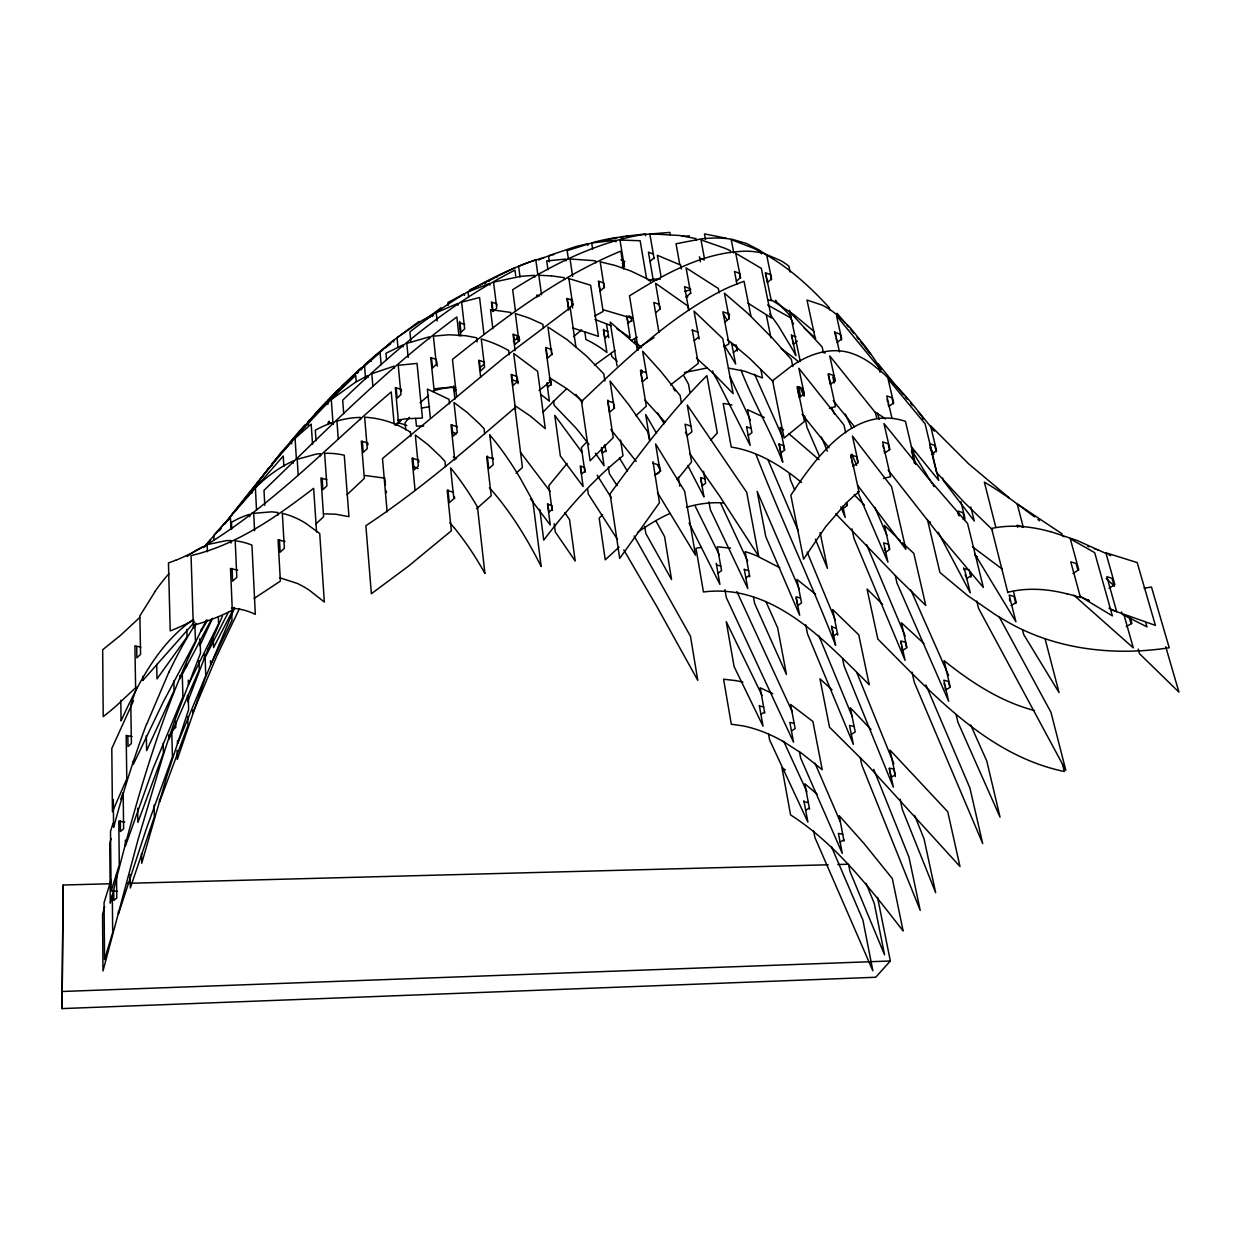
<?xml version="1.0" encoding="UTF-8"?>
<svg xmlns="http://www.w3.org/2000/svg" width="1241" height="1241" viewBox="0 0 1241 1241"><rect width="100%" height="100%" fill="white"/><g stroke="black" fill="none" stroke-linecap="round" stroke-linejoin="round"><path stroke-width="1.5" d="M877.542 897.352L890.34 960.984L875.712 977.256L62.05 1008.592L63.136 885.019L111.55 883.732M62.05 1008.592L63.136 885.019M111.007 838.559L109.735 843.725L110.294 903.138C134.385 806.448 160.911 709.076 206.456 619.957M110.139 885.826L110.821 883.22M104.632 906.69L102.553 914.508L102.972 970.989L137.953 839.955L162.68 756.886A1064.545 621.71 -85.8 0 1 175.881 717.546L200.515 653.185L200.173 643.241M111.163 879.621L104.073 902.641L104.523 959.634L112.683 932.596L112.326 895.831M113.055 823.295L110.511 831.439L111.085 891.348L119.291 864.946L118.779 821.108L124.689 822.085M120.827 799.204L122.937 792.875M136.836 687.157L130.817 704.981L131.391 743.499L127.994 746.539L127.854 736.658M146.624 724.356L168.9 672.126M222.465 616.017L204.858 656.83L187.701 701.708L187.5 695.27M234.254 608.695L204.951 678.625L177.308 759.461L177.06 750.278M133.485 700.808L111.799 748.525L112.435 811.707L126.784 778.898L126.179 735.432L132.089 736.549M212.475 618.39L199.894 645.677L199.677 638.882M239.482 608.602L216.601 656.473L192.867 712.908L192.789 710.271M228.313 612.263L204.501 658.738L204.362 654.395M234.316 607.376L213.576 647.569L213.235 638.339M211.653 618.964L179.992 678.687L179.898 675.43M207.526 620.252L201.368 630.878L201.306 629.218M253.133 489.357L254.141 487.853M155.28 591.259L139.876 615.846L140.574 654.317L136.882 657.823L136.696 646.685M255.165 486.379L258.237 481.989M259.276 480.546L268.676 467.981M195.783 624.766L193.503 627.946L193.441 626.085M386.587 492.056L386.029 492.832L385.796 490.304M205.106 546.707L206.378 545.001M242.135 502.465L282.452 451.026L321.217 407.374M207.014 544.147L210.225 539.99L210.303 542.084M231.555 514.875L251.752 491.327L251.845 493.375M219.409 530.714L221.069 528.542M224.404 524.214C264.752 471.735 307.458 420.808 355.702 375.34L356.214 381.592M677.214 479.631L691.578 461.962L685.032 424.205L691.004 426.128M409.344 417.348L405.093 422.716L405.776 429.96M289.758 442.634L300.974 429.293M194.666 621.927L143.072 680.177M322.613 407.575L325.592 404.07M203.462 547.684L283.258 456.021L283.879 466.445M567.09 463.482L548.817 485.696L551.981 509.601L548.925 512.13L547.793 503.567M327.593 401.774L330.618 398.345M301.92 428.223L304.774 425.074L304.883 426.873M332.635 396.112L338.731 389.503M315.261 413.78L316.455 412.493M710.721 440.074L717.329 432.985L706.874 375.62C670.823 411.748 640.077 452.686 610.076 493.856L619.709 558.388L659.467 502.729L652.999 461.683M317.401 411.267L335.039 392.916M321.621 406.955L326.29 402.053M396.251 425.337L401.464 419.939M327.453 400.827L330.959 397.213M342.02 386.075L361.007 367.941L361.162 369.678M357.455 373.246L358.37 372.316M587.381 441.331L581.409 447.567L584.806 471.301L581.641 473.922L580.617 466.678M332.138 396.019L337.769 390.186M361.084 369.539L362 368.608M845.912 503.381L825.808 526.525L803.579 559.148L790.843 495.268C815.151 458.456 854.041 404.194 905.434 421.32L915.594 464.382M335.659 392.466L373.588 356.834L393.583 340.298L393.754 341.989M338.017 390.108L352.646 376.07M364.745 365.893L365.661 364.994M139.644 617.568L120.672 635.221L102.677 649.726L103.205 716.631L107.471 713.265A468.803 354.383 29.1 0 0 115.832 706.253L135.61 687.762L134.912 645.832L140.838 647.088M366.591 364.094L371.199 359.673L371.338 361.348M602.645 514.705L599.17 518.086L605.236 559.815L619.073 547.126M493.794 310.933L496.772 308.094L493.546 282.141L520.662 276.355L534.514 275.316L534.762 277.162M347.03 494.694L364.342 478.39L361.302 441.113L367.786 442.975L367.941 444.821M635.857 415.797L646.266 406.148L640.496 370.749L646.328 372.688M315.974 523.888L323.606 516.752L320.923 478.08L326.817 479.678M456.021 389.627L454.532 391.008L454.066 386.696M353.669 375.108L380.087 352.537L381.158 364.683M374.503 356.601L392.963 340.794M622.315 263.635L624.859 261.293M395.041 425.136L398.485 422.002L395.305 387.564L401.324 389.41L401.495 391.132M622.315 266.148L624.006 264.612L619.988 240.025L640.154 240.738L646.592 278.729M184.226 668.589L186.522 666.479L186.476 664.431M207.805 649.384L208.86 648.407M516.163 473.193L522.445 467.485L514.922 407.746C466.864 448.978 418.853 490.753 365.878 525.688L371.369 593.725L408.382 566.222L451.367 530.776L447.179 490.505L453.57 492.289M650.098 261.417L653.945 257.957M608.23 335.256L604.894 338.204L603.529 329.284M476.653 508.717L491.203 495.748L486.674 456.797L493.235 458.705M631.498 320.364L628.101 323.374L626.876 315.819M172.98 729.863L175.834 727.35L175.679 721.409M655.682 312.748L659.964 308.993L655.558 283.305L687.964 306.077L688.739 310.359M573.575 336.683L581.641 329.811M686.397 296.723L690.663 293.016M420.11 402.751L428.548 395.507M736.285 281.273L740.536 277.627L735.727 253.273L761.338 268.382L771.452 317.96L747.997 303.192M479.507 368.081L484.44 363.877M640.899 372.874L641.504 370.687M647.026 377.916L642.466 381.778L640.589 370.206M694.215 340.717L698.714 336.916M724.775 322.179L729.243 318.41L724.403 293.171L747.858 313.399L772.414 338.157L791.355 359.425L792.828 366.514M433.218 391.567L434.164 390.775L430.736 357.625L436.196 359.363M605.686 450.576L602.459 453.26L601.575 447.396M670.481 384.974L698.295 363.38L692.245 329.827M733.384 352.568L737.123 349.481L736.301 345.184M377.574 354.181L382.849 349.9M539.059 390.527L550.275 381.608L545.606 347.496L551.454 349.435L551.687 351.187M797.374 341.135L793.325 344.409L792.534 340.623M687.095 435.669L691.935 431.79L687.25 405.047L746.725 492.351L758.701 556.247L719.408 495.748L689.748 453.43M372.222 358.556L364.435 364.978L365.583 378.707M655.155 475.008L660.057 471.099L655.589 443.921L684.613 491.141L695.503 555.177L657.435 492.491M837.055 342.578L841.662 338.917L836.496 315.741L879.993 368.856L880.536 371.183M393.273 340.546L419.086 321.435M385.501 347.79L390.806 343.664M748.214 435.513L751.953 432.597L747.547 409.654L764.316 417.472M426.795 318.379L441.098 307.752M594.47 365.257L613.225 351.715A491.808 298.616 -79.1 0 1 615.133 350.458M513.293 341.12L518.8 337.118M853.343 466.104L858.26 462.521L852.427 436.025L891.627 486.767L905.899 549.391L857.717 485.417M717.996 573.218L721.533 570.643L717.329 546.8L730.577 548.15M745.857 577.934L749.502 575.312M931.572 454.222L936.567 450.669L930.471 425.616L968.74 463.932L1009.259 497.936M192.184 620.221C157.917 644.591 138.201 683.605 121.06 720.881L120.811 700.25M885.422 552.385L889.797 549.391L884.445 525.377L900.237 540.781M963.094 519.405L964.94 518.149L960.86 501.597M837.566 633.298L833.533 635.966L831.517 626.053M966.305 578.802L971.16 575.653L970.322 572.272M760.935 714.382L764.565 712.039M653.929 337.661L638.045 348.101L629.497 295.854C664.478 274.137 702.902 252.249 745.143 251.209A127.807 71.652 51.1 0 1 763.82 253.381L780.977 260.719A53.022 29.272 50.2 0 1 788.888 266.148L790.145 272.012M791.401 730.949L795.155 728.576L790.61 704.454L812.902 721.471L822.225 769.715L801.857 753.427L782.342 740.877M1011.136 605.53L1016.224 602.35L1013.447 591.476M1072.984 573.451L1078.786 569.836L1070.3 538.842L1094.702 552.664L1112.37 615.877L1079.654 596.13M851.171 734.408L855.235 731.926L850.302 707.758L871.058 729.506M639.798 347.744L637.936 348.892L638.169 350.334M425.306 319.744L433.078 315.09M1109.051 588.203L1114.868 584.666L1105.855 552.772L1137.19 562.576L1155.402 625.371L1110.648 609.579M254.11 598.441L280.388 581.129L278.062 539.788L284.903 541.51M484.579 283.584L485.898 282.793M805.642 810.264L809.396 808.046M1126.285 626.612L1131.932 623.292L1130.179 617.118M723.937 346.72L728.979 343.866L722.883 311.786L728.25 313.725L729.227 318.875M488.551 281.257L489.885 280.497M203.012 546.94C273.175 505.056 329.408 444.464 391.241 391.923L394.111 423.553M631.204 340.546L637.222 337.195M840.002 842.112L843.896 839.893M594.78 315.959L603.126 311.444L598.426 281.118L603.731 283.01L604.491 287.85M495.469 277.395L497.083 276.526M655.015 474.915L659.436 472.604M469.625 290.037L487.093 281.443M497.889 276.107L499.534 275.238M500.278 274.85L502.155 273.889M502.527 273.703L514.86 267.854M670.093 513.371L665.998 515.279A321.062 198.234 -79.8 0 0 637.44 532.575M538.656 259.99L540.316 259.245M487.946 281.055L489.668 280.28M490.552 279.892L492.119 279.209M541.34 258.795L544.07 257.616M493.266 278.713L494.182 278.31M496.043 277.534L496.974 277.146M175.726 560.249L168.45 562.98L170.219 630.94A343.695 250.604 35.6 0 0 193.829 620.019M530.403 261.634L518.598 266.241L520.026 277.069M531.737 261.293C487.232 277.115 446.977 303.006 409.887 331.905L410.787 341.027M531.489 261.262L535.802 259.788L537.741 273.904M532.668 260.967L551.392 255.212M684.443 372.502L707.06 368.003M684.613 291.418L690.88 289.68M601.451 241.452L603.7 240.832M605.965 240.227L610.479 239.094M552.602 254.901L553.796 254.591M611.611 238.83L617.273 237.605M192.029 555.363C237.279 544.551 276.96 516.489 313.647 488.302L316.579 532.032M421.428 408.134L429.665 406.629M397.803 420.156L401.2 419.52A387.875 191.052 -78.9 0 1 406.536 418.744L422.452 418.046L417.038 363.411L398.237 365.288L400.967 394.483L397.136 398.159L396.205 388.092M648.298 280.45L653.138 279.566L648.438 252.187L653.34 254.002M686.102 297.142L687.824 296.816M1144.14 588.141L1151.477 587.04L1169.224 647.771C1113.068 656.396 1053.423 649.508 1004.109 619.88A598.286 416.712 -56 0 1 995.747 614.931L967.654 595.587L939.933 572.52L927.508 519.824M616.203 237.636L623.587 236.674M626.069 236.426L633.562 235.868M682.24 236.379L689.453 235.868M62.872 991.466L890.34 960.984M324.739 513.867L335.846 514.208L348.954 516.706L344.269 455.23A352.025 162.199 -78.7 0 0 324.63 453.322L326.926 485.867L322.908 489.668L322.117 478.328M127.047 883.328L828.166 864.775M837.846 864.527L847.525 864.263M651.168 279.659L657.544 279.752M723.394 502.931L719.253 502.745A254.017 155.683 -78.4 0 0 686.428 507.29M365.226 475.505L383.205 477.925M231.524 608.168L235.107 608.462A339.181 146.64 -80.2 0 1 255.32 614.311L251.939 545.109A336.358 144.344 -79.4 0 0 235.201 540.828L236.814 577.267L232.625 581.207L232.083 568.409M551.345 275.874L538.842 275.269L541.526 294.784M551.749 275.905L564.252 277.674L564.531 279.582M728.42 368.081L744.6 371.199L762.517 377.947L760.857 369.539M112.264 890.635L117.445 891.395M735.091 680.533L723.581 679.23L731.321 724.248L743.018 725.876A326.972 202.112 -84.8 0 1 782.295 741.001M842.686 834.247L838.404 833.394L842.282 853.358L800.647 758.034L799.406 751.488M279.535 577.67L297.328 583.456A411.469 181.869 -80.8 0 1 309.583 590.406L324.351 602.056L319.713 533.49L305.27 522.988A382.554 168.435 -79.7 0 0 282.359 513.34M603.328 309.785L632.476 318.425M733.229 239.637L746.477 243.469L759.29 250.108A54.03 30.048 49.8 0 1 765.976 254.979M804.09 801.748L808.325 802.632M568.238 278.356L590.623 285.244L598.426 336.358L572.939 327.996M794.116 723.394L789.85 722.386L793.557 742.196L726.326 597.588L724.93 589.661M759.414 706.005L763.649 707.013M853.932 726.466L849.527 725.411L853.358 744.321L807.472 633.732L805.704 624.75M237.589 570.162L230.5 568.456L232.3 610.417M1067.074 593.725L1080.477 597.495L1070.766 561.801L1076.071 563.476L1077.902 570.131M251.535 513.231L252.342 513.448M822.349 352.242L825.234 353.049M726.202 238.21L704.454 233.913L705.524 239.529M1050.351 531.536L1076.723 540.316L1107.236 553.998M836.325 628.179L831.889 626.969L835.612 645.304C810.59 581.284 780.992 518.691 756.141 454.858M1034.529 710.55C1000.758 701.785 971.036 682.302 944.106 660.693L950.249 687.204L945.626 690.012L945.13 687.824M800.461 598.038L796.07 596.812L799.685 615.272L765.759 536.577L757.165 491.405L799.251 589.025M744.321 569.464L748.633 570.674M716.491 564.903L720.773 566.098M551.516 505.444L547.545 504.311L550.259 524.959L530.403 498.711M333.348 423.693L328.198 422.219L328.353 424.298M595.013 319.48L611.208 325.685M457.386 426.764L450.979 424.841L454.733 459.93M968.616 569.898L964.397 568.611L970.276 592.857L938.227 532.296M1128.798 616.901L1124.144 615.489L1133.297 647.864L1073.76 595.106M704.904 478.933L700.591 477.599L703.973 496.881M653.045 463.203L659.25 465.096L660.196 470.897M603.7 446.093L605.313 446.574M613.675 402.813L607.625 400.874L613.225 437.639L590.111 460.768L581.502 401.479C625.247 360.03 669.318 317.06 723.658 289.696A642.885 360.573 59.5 0 1 730.437 286.562L744.026 281.242L750.929 316.083M484.626 362.186L478.669 360.278L480.67 377.342M516.799 376.364L511.121 374.549L515.573 409.856M549.111 380.056L550.74 380.584L551.361 385.175M1022.057 526.789L1017.139 525.207L1017.682 527.239M746.632 426.888L751.053 428.331M464.755 324.413L459.294 322.613L460.799 336.016M511.788 379.56L518.18 381.949M607.826 331.502L603.436 329.997L606.911 352.475A84 52.525 49.3 0 0 585.923 339.522L584.775 331.735M1086.806 599.589L1079.654 596.269M539.509 296.025L536.81 295.094L537.074 296.987M628.815 315.85L629.932 316.238M692.292 330.106L697.83 332.061M731.802 343.897L735.432 345.184M1087.768 599.915L1088.729 600.256M834.619 377.466L832.851 376.845L834.2 383.004M1097.06 549.716L1098.394 550.197M1094.391 548.755L1095.71 549.236M795.962 336.838L791.634 335.272L795.884 355.624A328.245 204.144 49.1 0 0 792.735 349.776L778.774 326.507A125.527 73.126 50.2 0 0 775.625 321.931L769.622 313.911M689.856 288.564L684.567 286.64L688.739 309.723M620.981 259.664L623.494 260.579L624.502 266.784M1087.768 546.319L1089.086 546.816M699.722 258.237L704.392 259.99M452.329 432.023L453.275 432.395A94.549 64.548 49 0 1 456.517 433.745M1108.927 608.214L1116.667 611.658L1106.848 576.677L1112.029 578.306L1113.906 584.992M1062.87 536.174L1064.173 536.732M1087.566 599.899L1089.164 600.613M767.59 304.945L790.874 317.96M1108.942 554.851L1110.648 555.72M771.188 692.897L760.175 687.824L764.766 713.141M771.98 693.3L772.755 693.703M549.344 377.652L566.966 388.759L582.665 401.153M616.824 328.648L629.435 337.071M771.793 300.12L794.209 314.888L814.391 331.766M779.813 567.758L756.467 555.704A333.364 203.757 -81 0 0 745.143 551.609L749.75 576.801M1062.265 534.018L1017.17 503.862L1023.329 527.409M977.458 557.007L975.069 555.534M514.627 405.45L530.14 415.906L545.28 428.626L537.617 371.323L513.712 353.452L517.311 381.701L513.06 385.532L511.664 374.503M785.382 769.901L781.97 767.807L790.595 814.903C836.372 844.392 870.065 888.494 903.122 930.952L892.357 878.659L863.845 843.291L839.164 815.663L844.035 841.15M453.322 456.781L456.347 458.751M1002.092 568.983L972.541 546.847M885.453 418.915L883.918 417.814A71.125 39.821 53.3 0 0 874.734 412.167M783.567 429.774L780.139 427.354L784.684 450.064L780.806 453.012L778.976 443.875M788.655 433.559L819.029 459.713M1034.544 516.876L1011.431 499.658A320.783 182.644 57.9 0 0 984.361 482.175L995.639 526.634M727.428 339.6L749.781 358.525L773.159 381.608M630.149 337.63L626.829 316.486M1037.91 519.514L1039.586 520.848M801.562 482.454C781.147 465.794 757.755 451.119 731.259 447.086L723.177 403.449A281.831 169.66 -76.9 0 1 731.942 404.954M775.454 300.989L777.673 302.804M804.044 327.903L815.771 338.328M815.57 594.268L796.908 579.376L801.546 602.924L797.668 605.577L796.21 598.069M696.418 358.137L714.909 374.906L733.167 393.614L722.789 338.591L694.029 311.15L699.086 339.026M929.525 521.561L930.533 522.43M923.847 643.49L901.416 622.765L906.954 647.693L902.548 650.486L901.618 646.235M817.23 794.271L804.835 783.769L809.551 809.116M778.759 303.766L790.812 316.3M992.521 529.798L963.807 501.969L937.11 473.038M1106.165 578.477L1114.511 586.233M832.013 689.794L819.96 678.811L829.515 727.21L867.412 764.921L959.976 866.497L947.752 811.754L890.03 750.076L895.288 774.88L891.038 777.362L889.239 768.8M902.3 542.72L913.81 553.377L925.77 605.437L897.491 577.763L835.705 513.774M617.118 361.317L611.704 356.415L611.224 353.282M882.661 604.507L867.071 589.041L877.837 639.099C931.774 692.711 986.564 755.257 1064.344 771.514L1062.467 764.161M789.912 312.096L822.163 346.968L823.171 351.606M913.283 450.669L914.524 451.926M854.134 494.632L864.388 505.134M644.994 400.114L665.083 422.204M921.024 415.177L920.248 414.308M921.489 415.704L923.118 419.225M918.185 411.981L920.093 414.137M489.404 487.791C510.485 511.23 526.96 538.392 541.154 566.439L532.808 500.945L520.274 478.297A653.076 302.37 -81.3 0 0 489.807 434.986M728.436 313.321L729.599 314.656M610.851 429.433L636.245 461.466M449.925 522.818L454.439 528.139M910.692 403.372L912.554 405.512M905.201 396.903L907.016 399.059M903.386 394.747L878.054 363.691L879.047 367.957M833.269 400.657L854.584 426.826M845.354 323.063L837.086 313.321L837.768 316.377M802.105 414.277L829.035 447.784M847.014 325.064L848.658 327.081M850.318 329.098L853.653 333.177M520.444 452.22L550.228 491.56M856.973 337.288L858.632 339.351M860.292 341.415L863.596 345.556M864.434 346.611L866.544 349.248M866.963 349.776L867.816 350.846M868.235 351.374L870.344 354.026M911.328 446.744L938.754 480.407L925.088 423.801L888.06 378.986L893.644 402.86L888.742 406.521L888.184 404.147M575.902 394.39L582.262 402.596M934.302 431.17L910.63 401.944A251.489 147.229 53.4 0 0 897.522 387.223L883.406 373.355L871.477 363.753A69.899 38.642 52.4 0 0 853.265 353.918C833.704 346.472 811.986 352.832 795.078 363.799A442.804 245.408 58 0 0 790.719 366.622L772.6 380.739L784.11 438.057L804.463 421.428L797.234 386.572L802.787 388.495L804.339 395.91M888.153 470.029L939.546 535.523L983.353 587.458L967.577 523.5L927.43 477.273L883.964 423.538L889.906 449.382L884.693 453.167L884.119 450.607M588.994 444.511L579.299 432.116A221.487 151.2 49.4 0 0 575.622 427.695L554.122 405.264L553.486 400.61M595.354 453.198L604.072 465.732L601.404 447.815M582.091 452.422L554.774 415.316L560.343 455.943L583.146 486.534L580.23 465.995L584.495 467.268L585.209 472.263M564.857 512.704L569.557 519.669L575.219 561.025L555.301 532.001L554.2 523.686M881.389 369.554L874.409 359.176A273.191 161.733 51.4 0 0 865.768 346.953L849.697 327.112L836.046 314.113A56.993 31.382 51.3 0 0 822.194 305.146L806.991 300.058L815.259 338.39M673.305 388.231L675.042 390.946M597.154 475.225L611.27 497.75M617.149 485.696L609.362 473.659L608.338 466.849M657.559 412.974L664.199 423.693M911.763 450.297L932.022 483.401M617.429 539.416L588.327 494.073L587.614 489.016M619.399 457.913L627.434 471.192M929.99 447.846L933.899 454.284M933.015 485.029L934.008 486.658M974.79 554.091L1015.914 621.757L1009.166 595.06L1014.052 596.502L1015.836 603.576M729.677 353.871L735.649 364.063L731.461 342.485M623.804 549.887L657.094 606.958L697.768 680.316L690.492 636.292L634.135 535.988M723.425 313.849L727.288 320.488M657.528 465.034L660.864 470.835M656.473 433.171L645.677 414.556L649.927 440.617M683.775 375.666L688.522 384.245L689.918 392.156M655.915 520.879L664.571 536.608L671.552 579.563L645.832 533.49L644.715 526.324M999.176 616.793L1050.972 712.318L1065.833 770.335L978.56 608.369L976.791 601.125M687.809 465.577L703.787 496.524M685.435 432.318L686.661 434.66M689.05 522.911L719.904 584.387L716.243 563.243M789.431 315.803L793.604 324.025M695.301 506.344L719.299 554.913M829.671 381.142L830.756 383.376M729.941 376.519L750.479 420.265M762.114 695.549L726.233 621.663L734.098 666.557L763.044 726.187L759.337 705.509M720.649 503.225L747.625 561.134M736.859 591.523L792.285 711.915M783.754 741.435L806.945 791.836M845.354 414.106L851.947 428.424M754.59 374.239L782.125 436.18M765.821 601.358L777.673 627.946L786.453 674.515L754.668 603.529L753.52 597.324M970.679 724.977L986.797 761.059L1000.044 817.136L957.881 722.169L956.113 714.459M948.62 675.461L910.878 590.08M831.439 846.672L862.914 920.046L872.857 970.757L814.887 837.473L813.646 830.896M814.98 763.168L840.033 821.216M886.896 535.243L874.812 507.398M799.98 387.099L803.78 395.832M831.579 407.327L834.604 414.277M767.838 459.434L798.211 530.698M851.807 454.144L856.647 465.359M857.609 491.622L887.951 562.189L883.654 542.844L888.292 544.256L889.363 549.049M819.355 456.005L807.038 427.493L804.618 415.828M925.941 684.985L969.904 787.988L982.701 843.554L914.276 682.224L912.026 672.141M794.628 489.761L790.579 480.298L789.276 473.752M905.139 636.013L866.606 544.69M821.418 437.111L827.359 451.181M840.793 506.824L845.214 517.388L842.794 506.064M815.399 539.261L827.452 568.378L820.099 532.544M807.146 552.043L835.209 619.864M818.781 635.578L852.458 717.081M866.063 883.375L874.285 903.448L884.554 954.81L849.93 871.322L848.565 864.31M856.802 672.544L893.846 763.758M873.726 769.342L909.001 857.267L920.202 910.367L861.766 764.89L860.277 757.615M914.71 815.57L924.064 838.916L935.667 892.682L902.285 809.318L900.175 799.204M1165.718 646.732L1178.95 692.137L1139.533 653.728L1138.23 649.105M1145.862 623.029L1146.994 626.907L1122.159 614.233L1121.523 611.968M1129.108 616.994L1131.047 623.835M1045.046 638.65L1059.054 692.587L1023.716 634.539L1022.491 629.745M991.699 528.821L1007.847 592.717M1009.46 598.907L1010.019 601.109M970.819 507.026L974.309 521.065L943.176 480.345L942.633 478.142M964.676 519.56L963 512.704L958.068 511.121L959.246 515.915M957.819 512.533L958.378 514.767M969.221 570.069L970.958 577.189M936.257 451.864L934.69 445.364L929.587 443.611L936.397 471.828M963.652 567.851L964.179 570.038M965.234 574.412L965.777 576.615M911.53 451.166L912.244 454.175M912.6 455.68L913.314 458.705M914.028 461.73L914.384 463.25M893.396 403.899L891.953 397.74L886.772 395.91L891.891 417.953M887.082 399.4L887.641 401.774M879.373 369.368L880.024 372.222M949.629 686.459L948.465 681.418L943.812 680.192L948.651 701.243L896.964 583.037L895.319 575.7M944.137 683.465L944.634 685.653M889.502 449.754L888.106 443.735L882.599 441.874L890.557 476.777A176.967 99.404 56.2 0 0 883.499 478.514M877.635 413.067L879.093 419.442M876.627 417.783L875.494 412.788L829.748 355.903L835.162 380.661L830.291 384.431L828.243 374.999M882.956 445.519L883.53 448.063M841.507 339.956L840.235 334.248L835.162 332.386L839.49 351.901M884.476 548.165L884.957 550.275M906.488 647.166L905.387 642.217L900.795 640.961L905.092 660.414L853.994 538.423L851.978 528.93M829.81 309.924L829.345 307.768C810.869 287.617 790.47 268.801 766.674 255.119L771.576 278.884L767.326 282.467L765.371 272.896M834.619 331.626L835.596 336.001M836.077 338.188L836.558 340.375M900.671 641.985L901.137 644.11M857.872 462.629L856.569 456.704L850.892 454.827L858.974 491.87M834.914 381.158L833.673 375.527L828.29 373.634L835.472 406.676A195.38 110.371 55.2 0 0 829.453 408.382M845.679 432.752L844.004 425.089L798.832 368.267L804.168 393.769L799.266 397.601L797.265 387.983M850.752 455.943L851.31 458.534M851.884 461.14L853.017 466.352M846.626 502.683L847.246 505.568L843.058 508.562L842.639 506.545M846.424 503.07L846.936 505.413M895.397 776.587L893.815 769.11L889.332 768.101L893.365 787.197L844.02 665.797L842.561 658.692M789.555 310.312L800.259 361.426M791.339 334.977L792.13 338.746M798.63 387.006L800.414 395.6M771.53 279.737L770.49 274.68L765.557 272.803L771.266 300.663M775.749 300.136L776.106 301.858M761.478 253.909L761.09 252.032L753.52 248.247L731.213 239.637L733.85 253.024M837.753 635.175L832.711 609.579L858.741 634.803L869.227 684.706C824.52 640.356 772.6 583.239 703.445 591.973L695.984 548.258A253.397 155.699 -79.4 0 1 701.444 547.452M766.38 315.292L770.94 337.738M784.514 449.925L783.645 445.643L779.193 444.185L782.761 462.164C770.521 430.767 752.977 401.215 740.986 370.051M740.536 278.325L739.558 273.377L734.501 271.469L736.983 284.173M730.67 252.559L730.297 250.666L724.558 248.122L700.979 239.901L704.392 258.097M736.27 345.479L737.356 351.11M746.57 426.873L750.169 445.426L717.267 380.211A337.102 220.246 48.5 0 0 712.955 372.75L712.613 370.935M719.175 292.705L718.368 288.533L686.087 267.854L690.756 293.559M803.858 800.755L807.907 822.131L769.622 739.946L768.489 733.726M696.372 240.444L696.03 238.629L679.711 235.495L649.772 233.804L654.131 258.64M699.412 256.794L700.374 261.758M744.274 569.278L747.796 588.544L710.317 509.617L708.968 501.891M681.402 269.002L680.688 265.078L657.342 255.289L661.019 276.495M679.758 264.457L676.035 243.779L701.212 238.908A300.477 173.523 53.3 0 1 709.495 238.21L713.513 238.07A168.854 96.038 51.3 0 1 733.183 239.513M670.357 235.185L669.861 232.408L642.264 234.658A532.854 318.766 56.8 0 0 623.184 238.675C583.658 248.914 547.064 268.025 512.688 289.711L515.496 311.382M703.538 471.394L705.633 483.199L702.096 485.929L700.684 477.832M681.433 402.999L680.146 395.553L660.817 371.4L642.636 351.234L647.228 378.102M660.134 309.459L659.266 304.402L653.836 302.463L658.924 332.34M645.692 235.681L645.398 233.975L622.889 236.55L621.384 236.814L621.881 239.792M650.486 282.25L650.144 280.233L630.847 271.019L615.319 265.527L600.194 261.804L604.196 287.338L600.194 290.999L598.72 281.552M678.284 477.196L679.277 483.121M679.541 484.61L679.789 486.1M641.519 369.958L642.062 373.308M637.207 349.559L636.462 345.014L610.169 322.055L617.041 365.878M623.742 268.956L620.826 251.101C558.76 276.727 504.451 317.68 452.469 359.409L456.626 397.291M631.033 316.626L631.793 321.31M634.616 338.607L635.128 341.771M649.555 440.571L647.786 431.977L628.52 404.411L610.045 381.049L614.233 408.305L609.641 412.198L607.795 400.129M615.908 241.917L615.629 240.196L591.693 242.972L592.64 249.053M606.415 323.637L608.804 337.692M595.82 262.828L595.525 260.967L593.105 260.594L570.053 258.997L572.628 276.448M620.578 440.09L622.998 455.726C592.795 479.972 567.168 509.399 543.744 540.114L539.773 509.368M613.954 404.675L614.528 408.382M587.862 245.439L587.598 243.763L576.398 246.401L548.506 255.755L549.375 261.804M604.879 381.003L603.793 373.882L586.776 356.322L566.951 339.522L547.933 327.019L551.718 354.414L547.498 358.23L546.04 347.542M604.786 444.65L606.058 451.615M568.409 259.167L567.153 250.635L594.827 241.979A519.436 315.524 56.4 0 1 616.203 237.62M572.644 301.951L572.396 300.306L566.935 298.398L568.626 310.079M572.877 303.595L573.125 305.239M568.905 278.636L572.737 304.79L568.719 308.482L567.323 298.802M565.974 260.889L565.725 259.09L546.707 260.905L547.933 269.638M571.217 298.678L572.582 308.001M575.933 347.216L570.193 307.768L503.691 357.889L382.492 458.534L387.13 511.913M551.935 352.94L552.183 354.693M543.418 328.477L542.844 324.258L528.837 317.944L515.356 313.554L518.893 340.918L514.844 344.672L513.557 334.527M550.135 378.536L550.942 384.369L547.793 387.161L547.219 382.849M546.94 383.283L549.375 401.169L547.095 399.307A94.347 61.709 49.2 0 0 541.076 394.747M551.795 505.521L552.447 510.454M515.713 275.905L514.953 270.135C450.374 302.975 394.545 350.148 342.671 400.191L343.71 413.625M519.436 341.228L518.769 336.125L513.014 334.217L515.124 350.676M517.001 336.714L517.373 339.615M510.982 314.407L510.718 312.422L490.521 309.63L492.848 328.756M517.404 378.272L518.086 383.671M508.639 350.474L509.182 354.817M496.927 305.379L496.726 303.812L491.42 302.013L492.553 311.258M489.854 285.135L489.637 283.382L468.043 291.945L468.602 296.77M492.01 302.711L493.096 311.584M483.99 334.434L479.569 297.499L461.621 302.168L464.677 328.849L460.985 332.371L459.759 321.481M489.776 435.064L493.266 464.708L488.752 468.633L487.279 456.052M477.133 341.88L476.653 337.769L465.623 335.722L449.195 334.76L433.404 336.14L436.351 364.311L432.52 367.957L431.511 358.184M479.321 360.526L480.546 370.981L484.61 367.212L481.26 338.979A487.666 241.964 -79.1 0 1 508.624 350.505M484.673 433.636L484.099 428.688L479.352 423.724L466.864 412.198L454.004 402.534L457.262 432.426L452.965 436.305L451.724 424.67M464.522 295.42L464.32 293.714L447.923 302.509L448.234 305.379M457.929 305.286L457.727 303.487L436.243 312.685L437.111 320.969M458.953 335.908L456.843 316.982C403.17 356.477 354.616 402.348 306.915 448.715L264.007 490.335L264.798 505.397M477.459 506.964L484.89 573.264M453.477 385.982L454.92 399.245M449.49 403.914L449.009 399.338L427.369 389.054L430.27 417.565M454.423 496.509L454.64 498.556M432.721 316.346L432.535 314.594L422.359 320.318L397.027 337.614L397.958 347.558M436.739 361.147L437.266 366.173M445.519 466.507L444.992 461.404L440.307 456.347L428.005 444.697L415.332 435.017L418.326 466.104L414.029 469.998L412.881 457.991M447.939 489.668L449.289 502.667L453.834 498.711L450.576 467.888A620.422 281.8 -81.2 0 1 477.444 506.995M429.51 338.777L429.308 336.854L406.8 343.385L408.149 357.408M415.704 418.465L416.449 426.144A112.9 77.392 49.3 0 1 423.724 426.066M418.837 462.086L418.651 460.132L411.996 458.224L414.99 489.683M403.108 346.813L402.937 344.936L385.951 353.266L386.509 359.533M410.383 431.837L410.833 436.568M394.343 368.127L394.173 366.142L371.804 373.712L372.905 386.432M384.71 477.738L385.362 485.278M368.127 377.419L367.972 375.496L355.546 382.212L331.3 399.555L333.069 424.469M364.668 417.457L367.258 448.606L363.241 452.391L362.341 441.393M360.557 419.598L360.386 417.426A340.763 160.601 -78.2 0 0 336.916 421.087L338.235 438.6M327.903 404.411L327.764 402.565A373.231 182.225 -77.9 0 0 312.996 416.418L308.156 421.428L308.404 425.074M329.113 421.118L329.253 422.979M320.55 455.85L320.395 453.617L316.331 454.097L297.188 459.294L298.212 475.551M316.021 440.648L315.307 430.224A315.493 148.563 -77.8 0 1 332.914 422.39M312.546 444.309L311.196 424.143L295.079 438.337L296.397 459.372M293.357 463.126L293.233 460.985A277.875 127.885 -77.8 0 0 255.382 487.666L256.546 510.361M291.557 441.812L291.682 443.72M282.343 513.402L284.36 548.305L280.156 552.214L279.458 539.711M278.046 514.984L277.906 512.517L271.81 511.835L253.707 513.309L254.591 530.76M272.151 465.654L272.043 463.731A343.121 164.169 -77.9 0 1 291.557 441.812M249.705 516.721L249.581 514.379A252.807 111.923 -78.2 0 0 231.478 522.352L231.757 528.868M230.919 529.023L230.438 517.745A249.798 112.279 -77.9 0 0 213.84 535.491L214.01 539.819M230.981 543.077L230.873 540.564L226.389 540.611L208.628 544.318L207.169 544.877L207.418 551.702M231.633 611.534L232.005 620.221L210.598 664.804L210.458 660.77M218.338 617.134L218.587 623.634L188.399 684.644L188.26 680.161M205.091 656.753L205.758 675.616L177.541 743.607L177.463 740.877M198.994 660.801L199.289 669.675L168.931 739.279L168.823 734.889M194.899 624.471L195.458 641.302L163.145 702.127L133.361 764.332L133.314 760.857M191.052 555.58L193.286 625.076M186.786 629.404L187.019 636.99L157.002 678.858L156.676 664.338M188.26 696.961L188.648 709.511L166.496 777.285L141.722 863.302L141.552 853.529M187.732 716.6L187.996 725.271L159.531 802.027L159.484 799.328M182.241 673.429L182.923 696.697L152.969 768.815L125.403 846.114L125.325 840.095M173.802 680.859L174.066 690.756L146.624 750.634L146.345 735.711M171.77 731.988L172.421 756.886L146.128 829.407L118.438 913.981L118.391 911.158M163.192 743.468L163.409 753.116L137.891 822.411L137.658 808.263M154.117 805.083L154.349 816.795L130.336 887.967L130.134 874.486M142.731 676.283L142.808 680.44M123.169 793.418L123.619 828.817L120.47 831.486L120.33 820.58M116.53 875.463L116.778 898.003L113.846 900.361L113.738 889.968M113.303 799.514L113.598 827.049M412.617 466.29A93.928 65.835 48.9 0 1 418.108 468.617M398.935 422.995A90.019 62.252 48 0 1 406.815 425.508M492.181 457.433A120.144 82.697 49.2 0 1 493.577 458.689M735.091 680.502A294.722 182.458 -83.2 0 1 742.94 682.162M433.311 390.868A223.535 150.983 51.7 0 1 451.755 386.99M517.388 339.662A191.331 123.743 51 0 1 519.808 339.553M542.906 412.322A595.571 367.445 -81 0 1 566.33 389.116M635.19 341.678A107.858 66.983 49.5 0 1 641.535 347.713M724.124 345.122A154.629 93.897 49.6 0 1 729.506 353.902M113.738 827.142A653.728 331.238 -82 0 1 146.485 724.17M168.947 672.234A313.585 144.204 -79.4 0 1 195.985 623.292M225.102 523.702A311.274 144.328 -78.2 0 1 228.065 519.56M434.769 388.867A421.754 212.04 -79 0 1 455.68 387.564M652.564 279.178A553.129 315.928 -79.6 0 1 660.321 279.147M767.822 300.027A133.687 75.996 52 0 1 771.235 300.57M781.163 348.783A402.968 238.799 -77.7 0 1 798.63 361.907M155.249 591.026A220.246 94.673 -78.1 0 1 168.931 573.714M187.096 556.542A220.246 94.673 -78.1 0 1 203.121 546.645M202.966 546.893A381.53 268.568 34.6 0 1 175.772 560.312M232.191 610.277A312.608 226.451 37.5 0 1 194.511 624.968M454.47 528.077A631.39 288.021 -82.1 0 1 484.859 573.311M364.73 417.24A410.275 192.774 -79 0 1 410.306 432.07M845.928 503.396A441.672 242.972 60 0 1 858.958 491.839M1007.645 592.329A294.722 159.422 60.1 0 1 1067.12 593.896M991.497 528.449A287.462 154.753 59 0 1 1050.413 531.706"/></g></svg>
